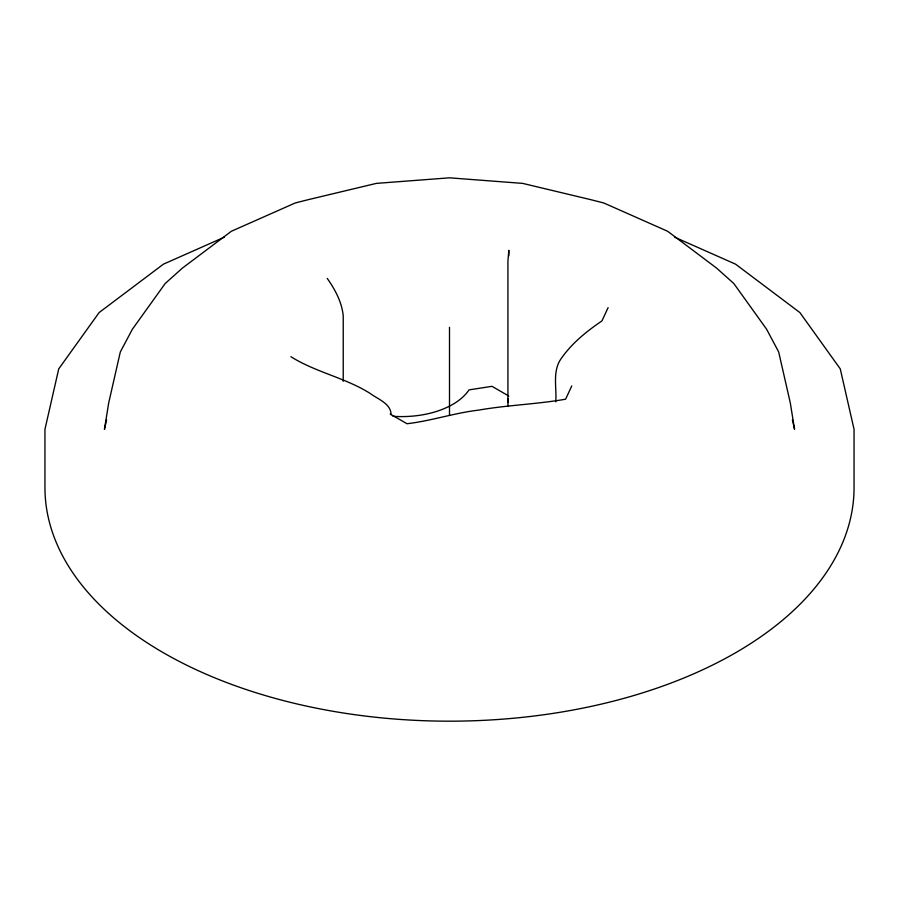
<?xml version="1.0" encoding="UTF-8"?>
<svg xmlns="http://www.w3.org/2000/svg" width="899" height="899" viewBox="0 0 899 899"><rect width="100%" height="100%" fill="white"/><g stroke="black" fill="none" stroke-linecap="round" stroke-linejoin="round"><path stroke-width="1.35" d="M106.61 419.822L104.441 429.317L108.7 402.921L120.309 351.992L132.367 329.259L165.169 283.533L182.362 268.138L231.38 231.257L295.265 202.96L308.2 199.679L376.355 183.385L449.5 177.822L522.645 183.385L590.8 199.679L603.735 202.96L667.62 231.257L716.638 268.138L733.831 283.533L766.633 329.259L778.691 351.992L790.3 402.921L794.559 429.317L792.39 419.822M571.764 385.929L565.606 399.201C536.793 404.258 507.441 405.067 478.605 410.124C454.377 412.967 431.194 420.912 407 423.732L390.177 414.023M608.106 307.627L601.948 320.898C586.98 331.135 572.449 342.665 561.897 357.6C551.964 370.298 556.852 387.098 555.773 401.819M224.379 237.167L163.438 264.16L99.148 312.537L58.738 368.871L44.95 429.317L44.95 487.606A404.55 233.56 0 0 0 449.5 721.178A404.55 233.56 0 0 0 854.05 487.606L854.05 429.317L840.262 368.871L799.852 312.537L735.562 264.16L674.621 237.167M508.823 396.043L492 386.323L469.008 389.885A72.01 41.579 0 0 1 392.953 416.282M290.894 356.701C315.594 372.242 345.16 377.704 369.983 393.324C377.501 399.044 391.132 403.516 391.076 414.72M327.236 278.409C335.113 289.557 341.845 302.053 343.227 315.841L343.227 381.3M508.823 255.923L508.823 250.315L507.924 261.238L507.924 402.55M449.5 327.315L449.5 415.349M508.238 406.472A72.01 41.579 0 0 1 508.25 398.628"/></g></svg>
